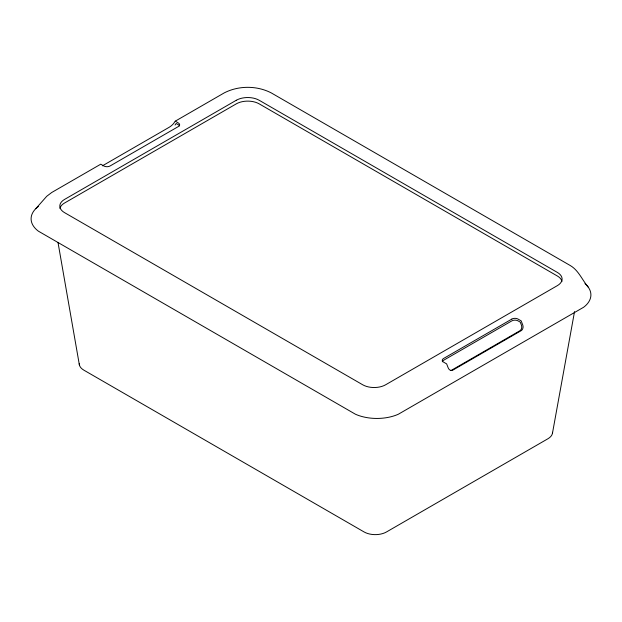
<?xml version="1.0" encoding="UTF-8"?>
<svg xmlns="http://www.w3.org/2000/svg" width="622" height="622" viewBox="0 0 622 622"><rect width="100%" height="100%" fill="white"/><g stroke="black" fill="none" stroke-linecap="round" stroke-linejoin="round"><path stroke-width="0.93" d="M552.422 433.487L574.526 311.614M588.225 287.123C582.176 280.024 578.577 270.29 570.172 265.477L271.2 92.872C256.824 85.486 238.654 85.486 224.27 92.872L175.264 121.166L173.701 123.366A4.393 0.917 -38.7 0 1 169.044 127.362L102.405 165.833M175.046 125.045L176.158 123.475L178.366 124.75A4.393 2.535 0 0 1 179.501 125.893M35.812 208.65L46.736 196.288L51.735 192.486L100.748 164.192L103.851 165.981A4.393 2.535 0 0 0 110.063 165.981L178.366 126.546A4.393 2.535 0 0 0 178.366 122.962L175.264 121.166M57.994 242.401L79.367 364.889M552.554 432.29A15.853 9.151 0 0 1 547.912 438.767L386.511 531.95A15.853 9.151 0 0 1 364.088 531.95L83.877 370.168A15.853 9.151 0 0 1 79.235 363.699M561.961 281.393A16.188 9.346 0 0 0 557.351 275.997L259.187 103.858A16.188 9.346 0 0 0 236.282 103.858L64.564 203.005A16.188 9.346 0 0 0 59.945 208.401M450.67 370.557A4.393 3.468 84.7 0 0 451.525 370.23L519.829 330.787A4.393 3.468 84.7 0 0 521.376 324.995L520.272 322.149L518.056 320.874A4.393 2.535 0 0 0 511.852 320.874L443.54 360.309A4.393 2.535 0 0 0 442.296 361.771M584.975 283.609A35.166 20.301 0 0 1 583.63 307.252L398.305 414.252A35.166 20.301 0 0 1 355.489 414.252L38.37 231.159A35.166 20.301 0 0 1 38.37 206.442M236.282 100.274L64.564 199.421A16.188 9.346 0 0 0 64.556 212.646L362.719 384.785A16.188 9.346 0 0 0 385.624 384.785L557.351 285.638A16.188 9.346 0 0 0 557.351 272.413L259.187 100.274A16.188 9.346 0 0 0 236.282 100.274M511.852 319.078L443.54 358.513A4.393 2.535 0 0 0 443.54 362.097L446.643 363.893L448.205 367.897A4.393 3.468 84.7 0 0 452.87 370.106L521.174 330.663A4.393 3.468 84.7 0 0 522.721 324.871L521.166 320.874L518.056 319.078A4.393 2.535 0 0 0 511.852 319.078"/></g></svg>
